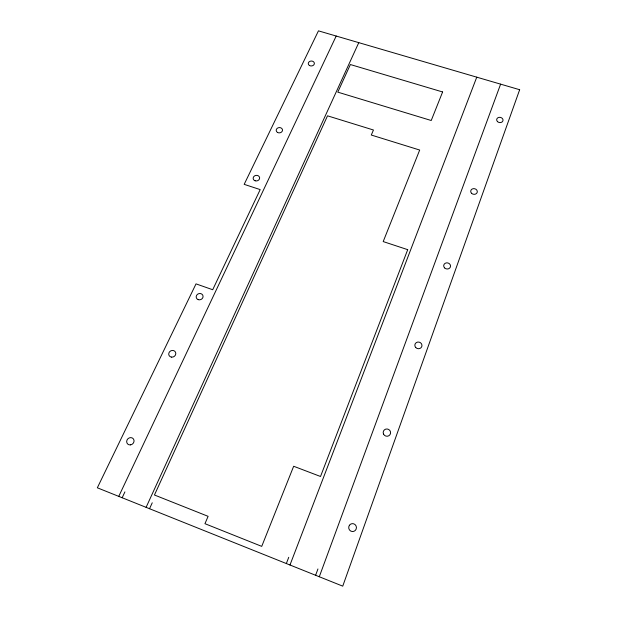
<?xml version="1.0" encoding="UTF-8"?>
<svg xmlns="http://www.w3.org/2000/svg" width="617" height="617" viewBox="0 0 617 617"><rect width="100%" height="100%" fill="white"/><g stroke="black" fill="none" stroke-linecap="round" stroke-linejoin="round"><path stroke-width="0.93" d="M319.29 576.756L500.618 84.143M315.611 575.275L317.94 568.967M289.982 565.002L476.764 77.164M286.342 563.545L288.741 557.305M149.538 508.716L152.245 502.793M146.098 507.344L358.778 42.642M118.765 496.384L336.196 36.041M122.166 497.749L124.919 491.888M519.661 89.72L342.743 586.15L97.339 487.8L196.021 283.874L212.703 289.735L260.189 189.596L244.178 184.352L318.457 30.85L519.661 89.72M407.706 249.669L320.516 476.486L293.661 466.259L261.731 546.369L204.952 523.694L208.106 516.329L154.451 494.996L327.519 115.819L373.447 130.002L371.295 135.038L419.683 150.039L383.203 241.579L407.706 249.669M442.613 91.964L431.229 120.508L337.777 92.141L350.387 64.538L442.613 91.964M309.51 65.525A3.054 2.476 -3.1 0 0 314.354 63.713A3.054 2.476 -3.1 0 0 310.096 61.253A3.054 2.476 -3.1 0 0 309.51 65.525M277.442 132.4A3.17 2.661 -5.9 0 0 282.493 130.457A3.17 2.661 -5.9 0 0 278.128 127.804A3.17 2.661 -5.9 0 0 277.442 132.4M255.137 180.789A3.255 2.8 -8.7 0 0 259.618 177.673A3.255 2.8 -8.7 0 0 254.435 175.992A3.255 2.8 -8.7 0 0 255.137 180.789M130.603 444.865A3.856 3.494 -41.2 0 0 133.434 438.942A3.856 3.494 -41.2 0 0 127.04 439.975A3.856 3.494 -41.2 0 0 130.603 444.865M171.642 357.135A3.617 3.286 -27.9 0 0 175.598 352.392A3.617 3.286 -27.9 0 0 169.544 351.837A3.617 3.286 -27.9 0 0 171.642 357.135M198.204 299.646A3.486 3.131 -19.8 0 0 203.055 296.137A3.486 3.131 -19.8 0 0 197.61 294.224A3.486 3.131 -19.8 0 0 198.204 299.646M497.549 121.657A3.201 2.63 9.9 0 0 502.909 120.87A3.201 2.63 9.9 0 0 499.099 117.346A3.201 2.63 9.9 0 0 497.549 121.657M471.589 193.314A3.324 2.846 10.7 0 0 477.172 192.473A3.324 2.846 10.7 0 0 473.262 188.663A3.324 2.846 10.7 0 0 471.589 193.314M349.415 525.26A3.98 3.872 81.7 0 0 352.214 531.538A3.98 3.872 81.7 0 0 356.086 525.954A3.98 3.872 81.7 0 0 349.415 525.26M383.543 434.121A3.733 3.625 25.3 0 0 389.952 434.738A3.733 3.625 25.3 0 0 387.168 428.985A3.733 3.625 25.3 0 0 383.543 434.121M415.735 347.51A3.579 3.332 14.7 0 0 421.789 346.546A3.579 3.332 14.7 0 0 417.694 342.073A3.579 3.332 14.7 0 0 415.735 347.51M444.579 267.894A3.447 3.077 12 0 0 450.379 266.999A3.447 3.077 12 0 0 446.384 262.873A3.447 3.077 12 0 0 444.579 267.894"/></g></svg>
